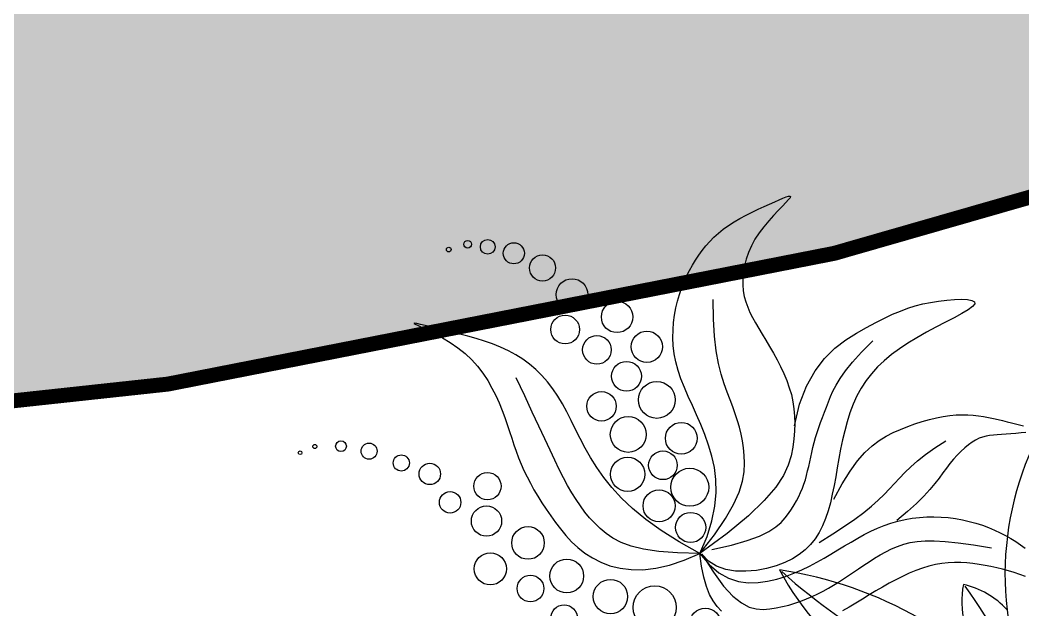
# Model space of a CAD drawing. Header units: millimetres. Extents: x -1030105 to 906887, y -616134 to 1220667.
# Drawn here: x -82588 to -79230, y 568700 to 570675 of the extents above; entities that cross this region are included whole.
import ezdxf

# ---------------------------------------------------------------- set-up
doc = ezdxf.new("R2010")
doc.units = ezdxf.units.MM
doc.header["$MEASUREMENT"] = 0
doc.linetypes.add('DASHED', pattern=[0.75, 0.5, -0.25])
doc.layers.add('A-Furniture', color=143, linetype='Continuous')
doc.layers.add('A-Tree', color=98, linetype='Continuous')

# ---------------------------------------------------------------- blocks, each defined once
blk = doc.blocks.new('C2')
at = {"layer": 'A-Tree', "color": 8}
for centre, radius, start, end in [((597.8, 647.4), 513, 150.2411, 205.809), ((1840.5, 614.7), 1710, 170.24, 186.1148), ((-319.6, 679.1), 522.1, 354.3326, 25.2804), ((339.1, 477.7), 205.6, 101.4267, 190.9877), ((-212.9, 1393.7), 1033.3, 289.6318, 316.9416), ((679, 29.5), 671.2, 101.2486, 143.9899), ((460.7, 408.8), 318.6, 121.9055, 175.1859), ((119.8, 874.5), 467.2, 274.4073, 336.4431), ((1238.2, 234.7), 1039.7, 154.6853, 162.4501), ((-394.1, -16.3), 678.8, 39.15, 81.389), ((119.8, 874.5), 467.2, 208.0484, 264.6491), ((473.7, 1516.1), 1152.7, 228.5745, 252.3842), ((161.3, 602.3), 148.8, 169.1166, 218.9556), ((-17.3, 490), 144.2, 42.8374, 76.9786), ((-675.6, 122.9), 857.9, 20.5138, 36.0242), ((278.7, 727.5), 304.3, 261.6389, 315.6255), ((-362.5, 2596.6), 2252, 286.3355, 292.415), ((354.9, 551.3), 146.8, 257.3557, 344.3532), ((240.8, -57.8), 496.9, 104.1284, 160.1468), ((-1212.9, 1507.6), 1708.3, 305.4464, 320.7382), ((553.3, 318.9), 446.3, 166.3603, 232.9474), ((222.9, 78.7), 344.8, 19.4342, 107.4357), ((-319.6, 679.1), 522.1, 330.7697, 331.9367), ((-321.3, 547.7), 446.9, 282.2423, 341.7321), ((-67.4, 715.3), 337.6, 246.7315, 287.3971), ((-189.9, 3449.1), 3044, 269.91, 274.502), ((-35, 106.6), 351, 6.5073, 62.3609), ((1308.3, 576), 1192.4, 188.0959, 210.7226), ((486.1, 461.5), 359.2, 188.5552, 241.3289), ((-510, -226.3), 903.4, 24.7599, 44.6473), ((776.7, 1214.2), 1030.1, 231.5416, 257.1764), ((18.2, -322.4), 747.4, 46.1483, 80.3711), ((424, 217.1), 369.8, 155.9893, 202.84), ((921.5, 133.2), 840.5, 165.0604, 184.0737), ((207.7, 209), 186.3, 154.5276, 228.0163), ((-394.1, -16.3), 678.8, 358.2222, 17.8583)]:
    blk.add_arc(centre, radius, start, end, dxfattribs=at)
blk = doc.blocks.new('CAY8')
at = {"color": 0, "linetype": 'ByBlock'}
for p, q in [((228.5, 579.8), (227.8, 580)), ((227.8, 580), (228.4, 578.5)), ((228.4, 578.5), (230.6, 575.2)), ((230.6, 578.1), (228.5, 579.8)), ((233.7, 575), (230.6, 578.1)), ((230.6, 575.2), (233.9, 570.2)), ((237.8, 570.9), (233.7, 575)), ((233.9, 570.2), (238.2, 563.8)), ((242.8, 565.9), (237.8, 570.9)), ((238.2, 563.8), (243, 556.1)), ((248.4, 560.2), (242.8, 565.9)), ((243, 556.1), (248.1, 547.4)), ((254.6, 554), (248.4, 560.2)), ((261.2, 547.4), (254.6, 554)), ((248.1, 547.4), (253.1, 538)), ((268, 540.6), (261.2, 547.4)), ((275, 533.4), (268, 540.6)), ((253.1, 538), (257.7, 528)), ((257.7, 528), (261.5, 517.7)), ((282, 526), (275, 533.4)), ((261.5, 517.7), (264.4, 507.2)), ((288.9, 518.3), (282, 526)), ((295.5, 510.4), (288.9, 518.3)), ((264.4, 507.2), (266.4, 496.8)), ((301.7, 502.2), (295.5, 510.4)), ((266.4, 496.8), (267.5, 486.3)), ((307.5, 493.7), (301.7, 502.2)), ((312.5, 484.9), (307.5, 493.7)), ((267.5, 486.3), (267.9, 475.9)), ((317, 476), (312.5, 484.9)), ((574.1, 478.9), (580.7, 481)), ((580.7, 481), (587.6, 482.7)), ((587.6, 482.7), (594.7, 484.1)), ((594.7, 484.1), (602, 485.1)), ((602, 485.1), (609.6, 485.7)), ((609.6, 485.7), (617.6, 485.9)), ((617.6, 485.9), (625.8, 485.8)), ((625.8, 485.8), (634, 485.4)), ((634, 485.4), (642.2, 484.7)), ((642.2, 484.7), (650.2, 484)), ((650.2, 484), (657.8, 483.1)), ((657.8, 483.1), (665, 482.2)), ((665, 482.2), (671.6, 481.4)), ((671.6, 481.4), (677.4, 480.6)), ((677.4, 480.6), (682.3, 480)), ((682.3, 480), (686.3, 479.3)), ((686.3, 479.3), (689.1, 478.6)), ((267.9, 475.9), (267.6, 465.7)), ((320.7, 466.7), (317, 476)), ((541.9, 463.7), (548.2, 467.4)), ((548.2, 467.4), (554.6, 470.7)), ((554.6, 470.7), (561.1, 473.8)), ((561.1, 473.8), (567.5, 476.5)), ((567.5, 476.5), (574.1, 478.9)), ((662.1, 468.1), (653.8, 465.6)), ((669.9, 470.3), (662.1, 468.1)), ((676.8, 472.1), (669.9, 470.3)), ((682.6, 473.7), (676.8, 472.1)), ((687.1, 475), (682.6, 473.7)), ((689.8, 476.1), (687.1, 475)), ((689.1, 478.6), (690.7, 477.9)), ((691, 477.1), (689.8, 476.1)), ((690.7, 477.9), (691, 477.1)), ((266.9, 455.7), (265.7, 446)), ((267.6, 465.7), (266.9, 455.7)), ((296.1, 437.4), (298.4, 461.1)), ((323.9, 457.3), (320.7, 466.7)), ((326.3, 447.5), (323.9, 457.3)), ((523, 450.6), (529.2, 455.3)), ((529.2, 455.3), (535.5, 459.7)), ((535.5, 459.7), (541.9, 463.7)), ((628.3, 455.3), (620.6, 450.8)), ((636.6, 459.2), (628.3, 455.3)), ((645.2, 462.6), (636.6, 459.2)), ((653.8, 465.6), (645.2, 462.6)), ((265.7, 446), (264.2, 436.6)), ((328.2, 437.6), (326.3, 447.5)), ((510.9, 439.9), (516.9, 445.4)), ((516.9, 445.4), (523, 450.6)), ((613.5, 445.8), (607.1, 440.5)), ((620.6, 450.8), (613.5, 445.8)), ((264.2, 436.6), (262.5, 427.6)), ((293.9, 416.3), (296.1, 437.4)), ((329.4, 427.3), (328.2, 437.6)), ((499.3, 427.5), (505, 433.9)), ((505, 433.9), (510.9, 439.9)), ((601.2, 434.8), (596.1, 428.8)), ((607.1, 440.5), (601.2, 434.8)), ((262.5, 427.6), (260.7, 418.9)), ((329.9, 416.8), (329.4, 427.3)), ((488.5, 413.2), (493.8, 420.6)), ((493.8, 420.6), (499.3, 427.5)), ((536.4, 399.1), (548.2, 419.5)), ((591.5, 422.6), (587.7, 416.3)), ((596.1, 428.8), (591.5, 422.6)), ((258.8, 410.5), (256.9, 402.2)), ((260.7, 418.9), (258.8, 410.5)), ((291.9, 397.7), (293.9, 416.3)), ((329.8, 406.1), (329.9, 416.8)), ((483.6, 405.4), (488.5, 413.2)), ((584.5, 409.9), (582.1, 403.5)), ((587.7, 416.3), (584.5, 409.9)), ((256.9, 402.2), (255, 394.1)), ((290.1, 381.1), (291.9, 397.7)), ((329.2, 395.1), (329.8, 406.1)), ((475.1, 388.1), (479.1, 397)), ((479.1, 397), (483.6, 405.4)), ((527, 381.1), (536.4, 399.1)), ((580.2, 397), (578.9, 390.4)), ((582.1, 403.5), (580.2, 397)), ((253.2, 386.1), (251.7, 378)), ((255, 394.1), (253.2, 386.1)), ((327.3, 371.9), (328.3, 383.7)), ((328.3, 383.7), (329.2, 395.1)), ((471.6, 378.8), (475.1, 388.1)), ((578, 383.7), (577.5, 376.7)), ((578.9, 390.4), (578, 383.7)), ((251.7, 378), (250.3, 369.9)), ((288.6, 366.3), (290.1, 381.1)), ((326.4, 359.7), (327.3, 371.9)), ((468.7, 368.8), (471.6, 378.8)), ((519.8, 365), (527, 381.1)), ((577.5, 376.7), (577.2, 369.5)), ((249.3, 361.6), (248.5, 353.2)), ((250.3, 369.9), (249.3, 361.6)), ((287.2, 353.1), (288.6, 366.3)), ((325.7, 346.9), (326.4, 359.7)), ((466.4, 358.4), (468.7, 368.8)), ((514.4, 350.8), (519.8, 365)), ((577.2, 369.5), (577.1, 361.9)), ((577.1, 361.9), (577.1, 353.9)), ((248.5, 353.2), (248, 344.6)), ((286.1, 341), (287.2, 353.1)), ((463, 335.9), (464.6, 347.4)), ((464.6, 347.4), (466.4, 358.4)), ((510.5, 338.1), (514.4, 350.8)), ((577.1, 353.9), (577.1, 345.5)), ((248, 344.6), (247.7, 335.8)), ((247.7, 335.8), (247.7, 326.9)), ((285.3, 329.9), (286.1, 341)), ((325.4, 333.6), (325.7, 346.9)), ((461.6, 324.1), (463, 335.9)), ((507.6, 326.7), (510.5, 338.1)), ((577, 336.7), (576.8, 327.7)), ((577.1, 345.5), (577, 336.7)), ((247.7, 326.9), (247.8, 317.7)), ((284.7, 319.4), (285.3, 329.9)), ((325.6, 319.7), (325.4, 333.6)), ((460.2, 311.9), (461.6, 324.1)), ((505.4, 316.3), (507.6, 326.7)), ((576.8, 327.7), (576.4, 318.5)), ((247.8, 317.7), (248.2, 308.4)), ((284.5, 309.4), (284.7, 319.4)), ((326.6, 305.2), (325.6, 319.7)), ((458.5, 299.4), (460.2, 311.9)), ((503.7, 306.7), (505.4, 316.3)), ((576.4, 318.5), (575.8, 309.3)), ((248.2, 308.4), (248.7, 298.9)), ((284.6, 299.8), (284.5, 309.4)), ((285.1, 290.6), (284.6, 299.8)), ((328.7, 289.8), (326.6, 305.2)), ((502, 297.6), (503.7, 306.7)), ((574.8, 300.2), (573.5, 291.2)), ((575.8, 309.3), (574.8, 300.2)), ((248.7, 298.9), (249.4, 289.2)), ((249.4, 289.2), (250.4, 279.4)), ((285.9, 281.6), (285.1, 290.6)), ((332, 273.3), (328.7, 289.8)), ((456.4, 286.6), (458.5, 299.4)), ((498.3, 280.7), (500.2, 289)), ((500.2, 289), (502, 297.6)), ((573.5, 291.2), (571.7, 282.4)), ((608.3, 283.6), (625.8, 290.4)), ((625.8, 290.4), (642.7, 294.4)), ((642.7, 294.4), (658.8, 296.3)), ((658.8, 296.3), (673.9, 296.7)), ((673.9, 296.7), (687.9, 296.3)), ((687.9, 296.3), (700.5, 295.6)), ((700.5, 295.6), (712.1, 294.7)), ((712.1, 294.7), (722.7, 293.6)), ((722.7, 293.6), (732.6, 292.1)), ((732.6, 292.1), (742, 290.3)), ((742, 290.3), (751, 288.2)), ((751, 288.2), (759.8, 285.5)), ((250.4, 279.4), (251.9, 269.5)), ((287.3, 272.8), (285.9, 281.6)), ((453.7, 273.6), (456.4, 286.6)), ((496.2, 272.7), (498.3, 280.7)), ((571.7, 282.4), (569.5, 274)), ((590.3, 273.4), (608.3, 283.6)), ((667.4, 273.9), (686, 278.7)), ((759.8, 285.5), (768.7, 282.4)), ((768.7, 282.4), (777.8, 278.7)), ((777.8, 278.7), (786.7, 274.7)), ((251.9, 269.5), (253.9, 259.5)), ((289.1, 264.1), (287.3, 272.8)), ((291.4, 255.4), (289.1, 264.1)), ((336.9, 255.6), (332, 273.3)), ((450.3, 260.4), (453.7, 273.6)), ((491, 256.9), (493.8, 264.8)), ((493.8, 264.8), (496.2, 272.7)), ((566.7, 265.8), (563.4, 257.9)), ((569.5, 274), (566.7, 265.8)), ((572, 259.1), (590.3, 273.4)), ((629.4, 260.5), (639.5, 264.9)), ((639.5, 264.9), (652, 269.3)), ((652, 269.3), (667.4, 273.9)), ((786.7, 274.7), (795, 270.6)), ((795, 270.6), (802.3, 266.4)), ((802.3, 266.4), (808.2, 262.4)), ((253.9, 259.5), (256.7, 249.6)), ((294.4, 246.7), (291.4, 255.4)), ((343.7, 236.4), (336.9, 255.6)), ((445.8, 247.1), (450.3, 260.4)), ((487.7, 249), (491, 256.9)), ((553.5, 240), (572, 259.1)), ((563.4, 257.9), (559.6, 250.1)), ((608.4, 247.8), (614.2, 252)), ((614.2, 252), (621.1, 256.2)), ((621.1, 256.2), (629.4, 260.5)), ((696.7, 253), (685.5, 251.3)), ((708.3, 254.1), (696.7, 253)), ((720.4, 254.6), (708.3, 254.1)), ((733, 254.6), (720.4, 254.6)), ((746, 254.3), (733, 254.6)), ((759, 253.6), (746, 254.3)), ((771.6, 252.8), (759, 253.6)), ((783.4, 252.1), (771.6, 252.8)), ((793.9, 251.7), (783.4, 252.1)), ((802.6, 251.6), (793.9, 251.7)), ((809.2, 252.2), (802.6, 251.6)), ((808.2, 262.4), (812.2, 258.8)), ((813.1, 253.6), (809.2, 252.2)), ((812.2, 258.8), (814, 255.8)), ((814, 255.8), (813.1, 253.6)), ((256.7, 249.6), (260.4, 239.7)), ((260.4, 239.7), (265.2, 230)), ((298.5, 237.7), (294.4, 246.7)), ((439.9, 233.8), (445.8, 247.1)), ((479.4, 232.8), (483.9, 241)), ((483.9, 241), (487.7, 249)), ((555.1, 242.4), (550.1, 234.8)), ((559.6, 250.1), (555.1, 242.4)), ((592.4, 235.5), (597.7, 239.6)), ((597.7, 239.6), (603, 243.7)), ((603, 243.7), (608.4, 247.8)), ((654.5, 242.2), (644.9, 237.6)), ((664.4, 245.9), (654.5, 242.2)), ((674.8, 249), (664.4, 245.9)), ((685.5, 251.3), (674.8, 249)), ((265.2, 230), (271.1, 220.5)), ((304.2, 228.2), (298.5, 237.7)), ((312.2, 218.1), (304.2, 228.2)), ((352.6, 215.6), (343.7, 236.4)), ((432.2, 220.4), (439.9, 233.8)), ((473.6, 224.4), (479.4, 232.8)), ((550.1, 234.8), (544.6, 227.2)), ((582.2, 227.4), (587.3, 231.5)), ((587.3, 231.5), (592.4, 235.5)), ((635.6, 232.2), (626.7, 226)), ((644.9, 237.6), (635.6, 232.2)), ((271.1, 220.5), (278.4, 211.3)), ((323, 207.3), (312.2, 218.1)), ((363.8, 193), (352.6, 215.6)), ((422.5, 207.1), (432.2, 220.4)), ((455.8, 206.7), (466, 215.7)), ((466, 215.7), (473.6, 224.4)), ((538.4, 219.4), (531.4, 211.6)), ((544.6, 227.2), (538.4, 219.4)), ((567.7, 215.1), (572.4, 219.2)), ((572.4, 219.2), (577.2, 223.3)), ((577.2, 223.3), (582.2, 227.4)), ((618.1, 219.2), (609.8, 211.9)), ((626.7, 226), (618.1, 219.2)), ((278.4, 211.3), (287.2, 202.4)), ((337.2, 195.5), (323, 207.3)), ((410.4, 194), (422.5, 207.1)), ((442.6, 197.5), (455.8, 206.7)), ((522.7, 203.8), (511.4, 196.2)), ((531.4, 211.6), (522.7, 203.8)), ((554.7, 202.4), (558.9, 206.7)), ((558.9, 206.7), (563.2, 210.9)), ((563.2, 210.9), (567.7, 215.1)), ((601.7, 204.1), (593.8, 196.1)), ((609.8, 211.9), (601.7, 204.1)), ((287.2, 202.4), (297.6, 194.2)), ((297.6, 194.2), (309.7, 186.8)), ((355.2, 182.6), (337.2, 195.5)), ((377.8, 168.3), (363.8, 193)), ((395.6, 181), (410.4, 194)), ((425.5, 188.1), (442.6, 197.5)), ((511.4, 196.2), (496.3, 189)), ((542.9, 189.9), (546.8, 194)), ((546.8, 194), (550.7, 198.2)), ((550.7, 198.2), (554.7, 202.4)), ((593.8, 196.1), (586.2, 187.8)), ((309.7, 186.8), (323.6, 180.3)), ((323.6, 180.3), (339.6, 174.9)), ((377.8, 168.3), (355.2, 182.6)), ((377.8, 168.3), (395.6, 181)), ((404.2, 178.3), (425.5, 188.1)), ((476.4, 182.5), (450.7, 176.7)), ((496.3, 189), (476.4, 182.5)), ((531.2, 178.3), (535.1, 182)), ((535.1, 182), (539, 185.9)), ((539, 185.9), (542.9, 189.9)), ((586.2, 187.8), (578.7, 179.4)), ((339.6, 174.9), (357.6, 170.9)), ((357.6, 170.9), (377.8, 168.3)), ((371.7, 154.2), (377.8, 168.3)), ((377.8, 168.3), (404.2, 178.3)), ((418.2, 171.9), (377.8, 168.3)), ((377.8, 168.3), (380.4, 151.2)), ((450.7, 176.7), (418.2, 171.9)), ((514, 165.3), (518.6, 168.4)), ((518.6, 168.4), (522.9, 171.5)), ((522.9, 171.5), (527.1, 174.8)), ((527.1, 174.8), (531.2, 178.3)), ((571.3, 171), (564.1, 162.7)), ((578.7, 179.4), (571.3, 171)), ((596.4, 165.6), (609, 169.5)), ((609, 169.5), (620.4, 171.8)), ((620.4, 171.8), (630.9, 172.9)), ((630.9, 172.9), (640.7, 172.9)), ((640.7, 172.9), (650.2, 172.2)), ((650.2, 172.2), (659.6, 171.1)), ((659.6, 171.1), (668.9, 169.7)), ((668.9, 169.7), (677.9, 167.9)), ((677.9, 167.9), (686.8, 165.8)), ((379.5, 166.4), (380, 140.6)), ((381.9, 155.1), (379.5, 166.4)), ((392.7, 164.9), (415.3, 157.3)), ((415.3, 157.3), (434, 152.2)), ((493.2, 154.3), (498.9, 157)), ((498.9, 157), (504.2, 159.7)), ((504.2, 159.7), (509.2, 162.5)), ((509.2, 162.5), (514, 165.3)), ((564.1, 162.7), (556.9, 154.7)), ((566.3, 151.6), (582.3, 159.7)), ((582.3, 159.7), (596.4, 165.6)), ((686.8, 165.8), (695.3, 163.5)), ((695.3, 163.5), (703.5, 160.8)), ((703.5, 160.8), (711.3, 158)), ((711.3, 158), (718.6, 154.9)), ((367.2, 141.6), (371.7, 154.2)), ((380.4, 151.2), (385.2, 136.9)), ((387, 144.9), (381.9, 155.1)), ((394.4, 135.9), (387, 144.9)), ((434, 152.2), (449.4, 149.2)), ((449.4, 149.2), (461.9, 148.1)), ((461.9, 148.1), (472, 148.3)), ((472, 148.3), (480.3, 149.7)), ((480.3, 149.7), (487.2, 151.8)), ((487.2, 151.8), (493.2, 154.3)), ((549.8, 146.9), (542.6, 139.5)), ((548.2, 141), (566.3, 151.6)), ((556.9, 154.7), (549.8, 146.9)), ((718.6, 154.9), (725.3, 151.6)), ((725.3, 151.6), (731.5, 148.1)), ((731.5, 148.1), (737.3, 144.5)), ((737.3, 144.5), (742.7, 140.7)), ((364.2, 130.4), (367.2, 141.6)), ((380, 140.6), (381.9, 120)), ((385.2, 136.9), (391.9, 125.2)), ((403.5, 128.1), (394.4, 135.9)), ((535.4, 132.6), (528, 126.3)), ((542.6, 139.5), (535.4, 132.6)), ((742.7, 140.7), (747.8, 136.9)), ((747.8, 136.9), (752.5, 133)), ((752.5, 133), (757, 129)), ((362, 111.5), (362.5, 120.4)), ((362.5, 120.4), (364.2, 130.4)), ((381.9, 120), (385.3, 104)), ((391.9, 125.2), (400, 115.8)), ((414, 121.5), (403.5, 128.1)), ((425.2, 116), (414, 121.5)), ((520.5, 120.7), (512.8, 115.9)), ((528, 126.3), (520.5, 120.7)), ((620.1, 119.4), (628.6, 121.9)), ((628.6, 121.9), (637.5, 124.4)), ((637.5, 124.4), (647, 126.6)), ((647, 126.6), (657.6, 128.5)), ((657.6, 128.5), (669.5, 130)), ((669.5, 130), (683.1, 131)), ((683.1, 131), (698.8, 131.4)), ((757, 129), (761.3, 125)), ((761.3, 125), (765.4, 121)), ((765.4, 121), (769.4, 117)), ((362.7, 103.3), (362, 111.5)), ((400, 115.8), (409.2, 108.3)), ((409.2, 108.3), (419.3, 102.5)), ((436.8, 111.6), (425.2, 116)), ((448.1, 108.5), (436.8, 111.6)), ((458.9, 106.4), (448.1, 108.5)), ((496.5, 108.9), (487.8, 106.8)), ((504.8, 112), (496.5, 108.9)), ((512.8, 115.9), (504.8, 112)), ((557.6, 107.6), (570.8, 109)), ((570.8, 109), (582.5, 110.6)), ((582.5, 110.6), (593, 112.5)), ((593, 112.5), (602.6, 114.7)), ((602.6, 114.7), (611.5, 117)), ((611.5, 117), (620.1, 119.4)), ((701.7, 109.7), (695.4, 107.8)), ((707.8, 111.3), (701.7, 109.7)), ((713.8, 112.5), (707.8, 111.3)), ((719.4, 113.3), (713.8, 112.5)), ((724.8, 113.8), (719.4, 113.3)), ((729.8, 113.8), (724.8, 113.8)), ((734.4, 113.4), (729.8, 113.8)), ((738.7, 112.5), (734.4, 113.4)), ((742.9, 111.3), (738.7, 112.5)), ((746.9, 109.8), (742.9, 111.3)), ((751, 107.9), (746.9, 109.8)), ((755.2, 105.8), (751, 107.9)), ((769.4, 117), (773.2, 113.1)), ((773.2, 113.1), (777, 109.3)), ((777, 109.3), (780.5, 105.6)), ((364.3, 95.7), (362.7, 103.3)), ((385.3, 104), (389.8, 91.9)), ((419.3, 102.5), (429.9, 98)), ((429.9, 98), (440.7, 94.6)), ((469.1, 105.5), (458.9, 106.4)), ((478.7, 105.6), (469.1, 105.5)), ((487.8, 106.8), (478.7, 105.6)), ((506.6, 105.8), (525.8, 106)), ((525.8, 106), (542.7, 106.6)), ((542.7, 106.6), (557.6, 107.6)), ((669, 97.5), (661.3, 94.5)), ((675.9, 100.4), (669, 97.5)), ((682.5, 103.1), (675.9, 100.4)), ((689, 105.6), (682.5, 103.1)), ((695.4, 107.8), (689, 105.6)), ((759.7, 103.5), (755.2, 105.8)), ((764.5, 101), (759.7, 103.5)), ((769.7, 98.3), (764.5, 101)), ((775.1, 95.6), (769.7, 98.3)), ((780.5, 105.6), (784, 102.1)), ((784, 102.1), (787.4, 98.8)), ((389.8, 91.9), (395.2, 83)), ((440.7, 94.6), (451.3, 91.9)), ((451.3, 91.9), (461.7, 90)), ((461.7, 90), (472, 88.5)), ((472, 88.5), (482.1, 87.6)), ((482.1, 87.6), (492.1, 87)), ((492.1, 87), (501.9, 86.7)), ((501.9, 86.7), (511.5, 86.6)), ((511.5, 86.6), (521, 86.6)), ((521, 86.6), (530.3, 86.6)), ((530.3, 86.6), (539.5, 86.5)), ((539.5, 86.5), (548.6, 86.3)), ((548.6, 86.3), (557.5, 85.9)), ((557.5, 85.9), (566.3, 85.3)), ((566.3, 85.3), (575, 84.3)), ((575, 84.3), (583.6, 83)), ((630.3, 85.5), (616.1, 82.7)), ((642.3, 88.4), (630.3, 85.5)), ((652.5, 91.4), (642.3, 88.4)), ((661.3, 94.5), (652.5, 91.4)), ((780.6, 93), (775.1, 95.6)), ((785.9, 90.4), (780.6, 93)), ((395.2, 83), (401.3, 76.6)), ((401.3, 76.6), (408, 72)), ((408, 72), (415, 68.4)), ((583.6, 83), (592, 81.2)), ((592, 81.2), (600.4, 79)), ((616.1, 82.7), (599.5, 80.2)), ((600.4, 79), (608.6, 76.3)), ((608.6, 76.3), (616.7, 73.1)), ((616.7, 73.1), (624.6, 69.5)), ((415, 68.4), (422.2, 65.4)), ((422.2, 65.4), (429.5, 62.8)), ((429.5, 62.8), (436.8, 60.6)), ((436.8, 60.6), (444.2, 58.6)), ((624.6, 69.5), (632.3, 65.5)), ((632.3, 65.5), (639.8, 61.1)), ((639.8, 61.1), (647, 56.4)), ((444.2, 58.6), (451.5, 57)), ((451.5, 57), (458.9, 55.8)), ((458.9, 55.8), (466.2, 54.8)), ((466.2, 54.8), (473.5, 54)), ((473.5, 54), (480.7, 53.6)), ((480.7, 53.6), (487.8, 53.3)), ((487.8, 53.3), (494.8, 53.2)), ((494.8, 53.2), (501.9, 53.3)), ((501.9, 53.3), (508.9, 53.5)), ((508.9, 53.5), (516.1, 53.8)), ((516.1, 53.8), (523.3, 54.2)), ((523.3, 54.2), (530.6, 54.6)), ((530.6, 54.6), (538.1, 55)), ((538.1, 55), (545.7, 55.3)), ((545.7, 55.3), (553.4, 55.4)), ((553.4, 55.4), (561.1, 55.4)), ((561.1, 55.4), (568.9, 55.1)), ((568.9, 55.1), (576.6, 54.4)), ((576.6, 54.4), (584.4, 53.3)), ((584.4, 53.3), (592, 51.6)), ((592, 51.6), (599.6, 49.4)), ((599.6, 49.4), (607.5, 46.3)), ((647, 56.4), (654, 51.4)), ((654, 51.4), (660.6, 46)), ((607.5, 46.3), (616, 42.1)), ((616, 42.1), (625.4, 36.4)), ((625.4, 36.4), (636.1, 29)), ((660.6, 46), (667, 40.4)), ((667, 40.4), (673, 34.6)), ((636.1, 29), (648.5, 19.6)), ((673, 34.6), (678.6, 28.6)), ((678.6, 28.6), (684, 22.5)), ((497.5, 21.2), (488.3, 21.5)), ((506.7, 21.2), (497.5, 21.2)), ((516.1, 21.1), (506.7, 21.2)), ((525.4, 21.1), (516.1, 21.1)), ((534.7, 21.1), (525.4, 21.1)), ((544, 21), (534.7, 21.1)), ((553.1, 20.7), (544, 21)), ((562.1, 20.2), (553.1, 20.7)), ((571, 19.5), (562.1, 20.2)), ((579.7, 18.6), (571, 19.5)), ((588.1, 17.3), (579.7, 18.6)), ((596.3, 15.7), (588.1, 17.3)), ((604.2, 13.7), (596.3, 15.7)), ((611.8, 11.3), (604.2, 13.7)), ((648.5, 19.6), (662.9, 8)), ((684, 22.5), (688.9, 16.3)), ((688.9, 16.3), (693.5, 10.1)), ((619, 8.5), (611.8, 11.3)), ((625.9, 5.3), (619, 8.5)), ((632.5, 1.7), (625.9, 5.3)), ((638.9, -2.2), (632.5, 1.7)), ((662.9, 8), (679.6, -6.3)), ((693.5, 10.1), (697.7, 3.9)), ((697.7, 3.9), (701.5, -2.3)), ((645, -6.4), (638.9, -2.2)), ((650.8, -10.8), (645, -6.4)), ((656.5, -15.4), (650.8, -10.8)), ((701.5, -2.3), (705, -8.5)), ((705, -8.5), (708.1, -14.7)), ((662, -20.1), (656.5, -15.4)), ((667.3, -25), (662, -20.1)), ((708.1, -14.7), (710.9, -21)), ((710.9, -21), (713.5, -27.4)), ((672.5, -29.9), (667.3, -25)), ((677.5, -35), (672.5, -29.9)), ((682.5, -40.2), (677.5, -35)), ((687.2, -45.5), (682.5, -40.2)), ((691.9, -51), (687.2, -45.5)), ((696.5, -56.6), (691.9, -51))]:
    blk.add_line(p, q, dxfattribs=at)
for centre, radius in [((308.9, 634), 2.82), ((331.6, 627.7), 4.55), ((350.5, 612.6), 8.82), ((373.2, 589.9), 12.6), ((393.4, 557.2), 15.6), ((407.2, 511.8), 18.9), ((31.5, 518.1), 2.13), ((50.4, 515.4), 2.43), ((77.3, 499.5), 6.4), ((378.5, 480.3), 17.2), ((103, 477.1), 9.6), ((439.3, 461.1), 18.7), ((398.4, 439.9), 17.1), ((128.6, 445.1), 9.6), ((151, 416.3), 12.8), ((451.4, 412.2), 18.7), ((412.3, 394.6), 17.8), ((368.2, 379.4), 17.6), ((154.2, 374.7), 12.8), ((202.3, 368.3), 16.3), ((428.7, 351.7), 22), ((179.8, 333.1), 18.1), ((378.2, 334.1), 21.4), ((353, 293.7), 20.5), ((430, 297.5), 18.9), ((154.2, 281.9), 19.2), ((208.7, 285.1), 19.5), ((394.6, 281.1), 17.1), ((408.5, 242.1), 22.7), ((183.1, 237), 16), ((365.6, 242.1), 19.1), ((227.9, 227.4), 20.2), ((384.5, 200.5), 18), ((199.1, 185.8), 16), ((259.9, 179.4), 20.5), ((298.4, 141), 25.8), ((340, 93), 18.7)]:
    blk.add_circle(centre, radius, dxfattribs=at)
blk = doc.blocks.new('CÂY')
at = {"layer": 'A-Tree', "color": 8, "ltscale": 10, "xscale": 2.803183510899544, "yscale": 2.803183510899544, "zscale": 2.803183510899544, "rotation": 31.14823041759436}
blk.add_blockref('CAY8', (8218.8, 58826.3), dxfattribs=at)
at = {"layer": 'A-Tree', "color": 8, "ltscale": 10, "xscale": 2, "yscale": 2, "zscale": 2}
blk.add_blockref('C2', (9733.3, 58413.3), dxfattribs=at)
blk = doc.blocks.new('BỐ TRÍ LAY OUT')
at = {"layer": 'A-Furniture', "color": 3}
blk.add_blockref('CÂY', (4286.8, 4469.3), dxfattribs=at)
blk = doc.blocks.new('KIẾN TRÚC')
h = blk.add_hatch(color=9)
h.dxf.hatch_style = 1
edge = h.paths.add_edge_path(flags=16)
edge.add_line((62282, 27412), (55232.8, 27412))
edge.add_arc((32545.5, 30716.7), 22926.7, 284.53695, 351.71258, ccw=False)
edge.add_line((38300.2, 8523.9), (13217.5, 8523.9))
edge.add_arc((23753.1, 24110.8), 18813.6, 227.76772, 235.9443, ccw=False)
edge.add_arc((7788.8, 12733.4), 4187, 236.059, 322.4361, ccw=False)
edge.add_arc((13873.6, 18503.3), 12505.3, 190.83274, 227.66057, ccw=False)
edge.add_arc((25477.5, 20792.2), 24332.7, 180.68322, 190.99113, ccw=False)
edge.add_arc((3282.9, 20557.2), 2137.1, 101.0808, 181.4794, ccw=False)
edge.add_line((2872.2, 22654.5), (4986.1, 23013.1))
edge.add_arc((28039.7, 24288.4), 23088.9, 153.20143, 183.1663, ccw=False)
edge.add_arc((10232.3, 40544.6), 6483.1, 182.84011, 244.39627, ccw=False)
edge.add_arc((-6425, 39970.9), 10185.3, 1.42081, 26.70696)
edge.add_arc((10590.6, 49414.3), 9292.7, 144.71332, 211.57549, ccw=False)
edge.add_arc((-12326.2, 64090.2), 17935.6, 328.73754, 356.18995)
edge.add_arc((16735.3, 62308.6), 11181, 84.12439, 176.97619, ccw=False)
edge.add_arc((20709, 99752.5), 26473.2, 263.86537, 288.48696)
edge.add_arc((35667.4, 54479.7), 21207.1, 73.35107, 108.03024, ccw=False)
edge.add_arc((44765.5, 84516.2), 10177.4, 252.72587, 285.71301)
edge.add_arc((49659, 68416), 6655.6, 49.49954, 108.73112, ccw=False)
edge.add_arc((48035, 66009.8), 9545.5, -2.32883, 51.46764, ccw=False)
edge.add_line((57572.7, 65622), (49483.5, 65623.9))
edge.add_line((49483.5, 65623.9), (62282, 65623.9))
edge.add_line((62282, 65623.9), (62282, 27412))
h.paths.add_polyline_path([(0, 77895.5), (64428.5, 77895.5), (64428.5, -0.6), (-1.8, 0.6)])

msp = doc.modelspace()

# ---------------------------------------------------------------- linework, layer by layer
at = {"color": 1, "linetype": 'DASHED', "ltscale": 1000, "const_width": 50}
msp.add_lwpolyline([(-95670.364, 506057.713, -0.19761791), (-98776.491, 504407.853, -0.19338508), (-101327.467, 505136.268, -0.16208929), (-105187.325, 512029.486, -0.0450071), (-105631.937, 516378.538, -0.3659413), (-103906.296, 518530.956), (-101743.903, 518897.849, -0.13573939), (-99338.882, 530570.34, -0.27501789), (-103021.373, 536099.914, 0.1107815), (-104104.837, 540424.903, -0.30031009), (-103773.282, 550658.847, 0.12035997), (-101208.65, 558774.911, -0.42886811), (-88898.579, 569307.403, 0.10784716), (-77675.159, 570521.933, -0.15248199), (-65035.161, 570674.305, 0.14493581), (-59256.799, 570595.58, -0.2643588), (-52796.995, 569353.41, -0.2237263), (-49205.795, 561498.47), (-44496.55, 561500.412), (-44496.55, 523288.529), (-51545.676, 523288.529, -0.30113937), (-68478.283, 504400.412), (-93560.982, 504400.412, -0.03627546), (-95670.364, 506057.713)], format="xyb", dxfattribs=at)

# ---------------------------------------------------------------- block references
at = {"color": 3}
for name, p in [('KIẾN TRÚC', (-106778.5, 495876.5)), ('BỐ TRÍ LAY OUT', (-93480.293, 504642.113))]:
    msp.add_blockref(name, p, dxfattribs=at)

doc.saveas('drawing.dxf')
